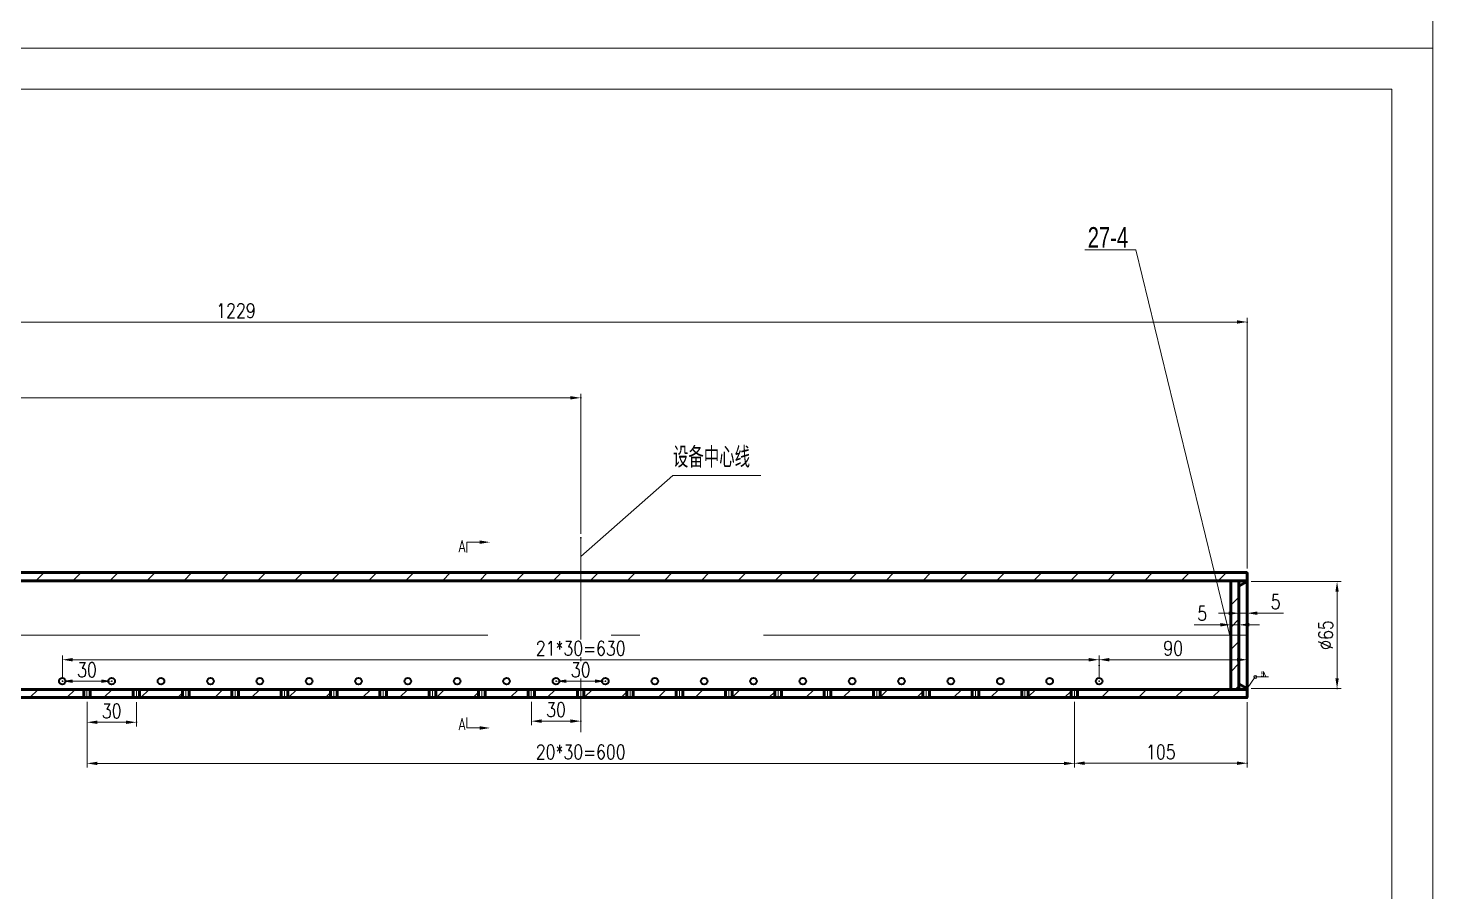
# Model space of a CAD drawing. Header units: millimetres. Extents: x -1460 to 4480, y -25 to 4175.
# Drawn here: x 2773 to 4480, y 1050 to 2099 of the extents above; entities that cross this region are included whole.
import ezdxf

# ---------------------------------------------------------------- set-up
doc = ezdxf.new("R2010")
doc.units = ezdxf.units.MM
doc.header["$LTSCALE"] = 10
doc.linetypes.add('ACAD_ISO10W100', pattern=[18.7, 12, -3, 0.7, -3])
for name, color, linetype, lineweight in [('中心线', 1, 'ACAD_ISO10W100', 18), ('中粗线', 4, 'Continuous', 35), ('剖面线', 5, 'Continuous', 15), ('标注层', 7, 'Continuous', 18), ('粗实线', 2, 'Continuous', 50), ('细实线', 7, 'Continuous', 18)]:
    doc.layers.add(name, color=color, linetype=linetype, lineweight=lineweight)
doc.styles.add('HGCAD', font='HGCAD.SHX', dxfattribs={"width": 0.75, "bigfont": 'HZTXT.SHX'})
doc.styles.add('PC_TEXTSTYLE', font='isocp.shx', dxfattribs={"width": 0.8, "bigfont": 'hzfs.shx'})
doc.styles.add('TH_GBDIM', font='romans.shx', dxfattribs={"width": 0.8, "bigfont": 'gbcbig.shx'})
doc.dimstyles.new('HGCAD$0', dxfattribs={"dimtxt": 3.5, "dimasz": 2.5, "dimexe": 1, "dimexo": 1, "dimgap": 1, "dimtad": 1, "dimdec": 1, "dimdsep": 46, "dimtxsty": 'HGCAD', "dimcen": 0, "dimclrd": 130, "dimclre": 130, "dimclrt": 3, "dimadec": 1, "dimazin": 0, "dimtfac": 0.714286, "dimtmove": 0, "dimatfit": 1, "dimfxl": 0, "dimtzin": 0, "dimlwd": -1, "dimlwe": -1, "dimarcsym": 0})

# ---------------------------------------------------------------- blocks, each defined once
blk = doc.blocks.new('HGCAD#HGTFTK~A2H~HGCAD图框')
at = {"layer": '细实线', "color": 7}
blk.add_lwpolyline([(10, -10), (-584, -10), (-584, 410), (10, 410)], close=True, dxfattribs=at)
at = {"layer": '细实线', "color": 2}
blk.add_lwpolyline([(0, 0), (-559, 0), (-559, 400), (0, 400)], close=True, dxfattribs=at)
blk = doc.blocks.new('*D65')
at = {"color": 0, "ltscale": 5}
for p in [(4254.3, 1427), (4254.3, 1297), (4363.5, 1297)]:
    blk.add_point(p, dxfattribs=at)
at = {"layer": '标注层', "color": 130, "ltscale": 5}
for p, q in [((4259.3, 1427), (4368.5, 1427)), ((4363.5, 1414.5), (4363.5, 1309.5)), ((4259.3, 1297), (4368.5, 1297))]:
    blk.add_line(p, q, dxfattribs=at)
for points in [[(4361.5, 1414.5), (4365.6, 1414.5), (4363.5, 1427)], [(4361.5, 1309.5), (4365.6, 1309.5), (4363.5, 1297)]]:
    blk.add_solid(points, dxfattribs=at)
at = {"layer": '标注层', "color": 3, "ltscale": 5, "insert": (4349.8, 1362), "char_height": 17.5, "attachment_point": 5, "rotation": 90, "style": 'TH_GBDIM', "bg_fill": 3, "box_fill_scale": 1.1, "bg_fill_color": 256, "bg_fill_true_color": 13158600, "bg_fill_transparency": 1772}
blk.add_mtext('%%c65', dxfattribs=at)
blk = doc.blocks.new('*D66')
at = {"color": 0, "ltscale": 5}
for p in [(4244.3, 1403.9), (4254.3, 1403.9), (4254.3, 1388.5)]:
    blk.add_point(p, dxfattribs=at)
at = {"layer": '标注层', "color": 130, "ltscale": 5}
for p, q in [((4231.8, 1388.5), (4219.3, 1388.5)), ((4244.3, 1398.9), (4244.3, 1383.5)), ((4244.3, 1388.5), (4254.3, 1388.5)), ((4254.3, 1398.9), (4254.3, 1383.5)), ((4266.8, 1388.5), (4298.6, 1388.5))]:
    blk.add_line(p, q, dxfattribs=at)
for points in [[(4231.8, 1390.6), (4231.8, 1386.4), (4244.3, 1388.5)], [(4266.8, 1390.6), (4266.8, 1386.4), (4254.3, 1388.5)]]:
    blk.add_solid(points, dxfattribs=at)
at = {"layer": '标注层', "color": 3, "ltscale": 5, "insert": (4288.9, 1402.3), "char_height": 17.5, "attachment_point": 5, "style": 'TH_GBDIM', "bg_fill": 3, "box_fill_scale": 1.1, "bg_fill_color": 256, "bg_fill_true_color": 13158600, "bg_fill_transparency": 1607}
blk.add_mtext('5', dxfattribs=at)
blk = doc.blocks.new('*D76')
at = {"color": 0, "ltscale": 5}
for p in [(4234.3, 1376.8), (4234.3, 1374.4), (4244.3, 1376.8)]:
    blk.add_point(p, dxfattribs=at)
at = {"layer": '标注层', "color": 130, "ltscale": 5}
for p, q in [((4221.8, 1374.4), (4189.9, 1374.4)), ((4244.3, 1374.4), (4234.3, 1374.4)), ((4234.3, 1371.8), (4234.3, 1369.4)), ((4244.3, 1371.8), (4244.3, 1369.4)), ((4256.8, 1374.4), (4269.3, 1374.4))]:
    blk.add_line(p, q, dxfattribs=at)
for points in [[(4221.8, 1376.5), (4221.8, 1372.4), (4234.3, 1374.4)], [(4256.8, 1376.5), (4256.8, 1372.4), (4244.3, 1374.4)]]:
    blk.add_solid(points, dxfattribs=at)
at = {"layer": '标注层', "color": 3, "ltscale": 5, "insert": (4199.6, 1388.2), "char_height": 17.5, "attachment_point": 5, "style": 'TH_GBDIM', "bg_fill": 3, "box_fill_scale": 1.1, "bg_fill_color": 256, "bg_fill_true_color": 13158600, "bg_fill_transparency": 1607}
blk.add_mtext('5', dxfattribs=at)
blk = doc.blocks.new('*D67')
at = {"color": 0, "ltscale": 5}
for p in [(4254.3, 1742.2), (1796.3, 1480), (4254.3, 1438)]:
    blk.add_point(p, dxfattribs=at)
at = {"layer": '标注层', "color": 130, "ltscale": 5}
for p, q in [((1796.3, 1485), (1796.3, 1747.2)), ((1808.8, 1742.2), (4241.8, 1742.2)), ((4254.3, 1443), (4254.3, 1747.2))]:
    blk.add_line(p, q, dxfattribs=at)
for points in [[(1808.8, 1744.3), (1808.8, 1740.2), (1796.3, 1742.2)], [(4241.8, 1744.3), (4241.8, 1740.2), (4254.3, 1742.2)]]:
    blk.add_solid(points, dxfattribs=at)
at = {"layer": '标注层', "color": 3, "ltscale": 5, "insert": (3025.3, 1756), "char_height": 17.5, "attachment_point": 5, "style": 'TH_GBDIM', "bg_fill": 3, "box_fill_scale": 1.1, "bg_fill_color": 256, "bg_fill_true_color": 13158600, "bg_fill_transparency": 712}
blk.add_mtext('1229', dxfattribs=at)
blk = doc.blocks.new('*D68')
at = {"color": 0, "ltscale": 5}
for p in [(3444.3, 1650.1), (1796.3, 1480), (3444.3, 1480)]:
    blk.add_point(p, dxfattribs=at)
at = {"layer": '标注层', "color": 130, "ltscale": 5}
for p, q in [((1796.3, 1485), (1796.3, 1655.1)), ((1808.8, 1650.1), (3431.8, 1650.1)), ((3444.3, 1485), (3444.3, 1655.1))]:
    blk.add_line(p, q, dxfattribs=at)
for points in [[(1808.8, 1652.2), (1808.8, 1648.1), (1796.3, 1650.1)], [(3431.8, 1652.2), (3431.8, 1648.1), (3444.3, 1650.1)]]:
    blk.add_solid(points, dxfattribs=at)
at = {"layer": '标注层', "color": 3, "ltscale": 5, "insert": (2620.3, 1663.9), "char_height": 17.5, "attachment_point": 5, "style": 'TH_GBDIM', "bg_fill": 3, "box_fill_scale": 1.1, "bg_fill_color": 256, "bg_fill_true_color": 13158600, "bg_fill_transparency": 1647}
blk.add_mtext('824', dxfattribs=at)
blk = doc.blocks.new('*D78')
at = {"color": 0, "ltscale": 5}
for p in [(2844.3, 1286), (2904.3, 1285.3), (2904.3, 1256)]:
    blk.add_point(p, dxfattribs=at)
at = {"layer": '标注层', "color": 130, "ltscale": 5}
for p, q in [((2844.3, 1281), (2844.3, 1251)), ((2904.3, 1280.3), (2904.3, 1251)), ((2856.8, 1256), (2891.8, 1256))]:
    blk.add_line(p, q, dxfattribs=at)
for points in [[(2856.8, 1258.1), (2856.8, 1254), (2844.3, 1256)], [(2891.8, 1258.1), (2891.8, 1254), (2904.3, 1256)]]:
    blk.add_solid(points, dxfattribs=at)
at = {"layer": '标注层', "color": 3, "ltscale": 5, "insert": (2874.3, 1269.8), "char_height": 17.5, "attachment_point": 5, "style": 'TH_GBDIM', "bg_fill": 3, "box_fill_scale": 1.1, "bg_fill_color": 256, "bg_fill_true_color": 13158600, "bg_fill_transparency": 957}
blk.add_mtext('30', dxfattribs=at)
blk = doc.blocks.new('*D79')
at = {"color": 0, "ltscale": 5}
for p in [(2844.3, 1285.3), (4044.3, 1286), (4044.3, 1206.1)]:
    blk.add_point(p, dxfattribs=at)
at = {"layer": '标注层', "color": 130, "ltscale": 5}
for p, q in [((4044.3, 1281), (4044.3, 1201.1)), ((2844.3, 1280.3), (2844.3, 1201.1)), ((2856.8, 1206.1), (4031.8, 1206.1))]:
    blk.add_line(p, q, dxfattribs=at)
for points in [[(2856.8, 1208.1), (2856.8, 1204), (2844.3, 1206.1)], [(4031.8, 1208.1), (4031.8, 1204), (4044.3, 1206.1)]]:
    blk.add_solid(points, dxfattribs=at)
at = {"layer": '标注层', "color": 3, "ltscale": 5, "insert": (3444.3, 1219.8), "char_height": 17.5, "attachment_point": 5, "style": 'TH_GBDIM', "bg_fill": 3, "box_fill_scale": 1.1, "bg_fill_color": 256, "bg_fill_true_color": 13158600, "bg_fill_transparency": 1632}
blk.add_mtext('20*30=600', dxfattribs=at)
blk = doc.blocks.new('*D80')
at = {"color": 0, "ltscale": 5}
for p in [(4044.3, 1285.3), (4254.3, 1285.3), (4254.3, 1206.3)]:
    blk.add_point(p, dxfattribs=at)
at = {"layer": '标注层', "color": 130, "ltscale": 5}
for p, q in [((4044.3, 1280.3), (4044.3, 1201.3)), ((4254.3, 1280.3), (4254.3, 1201.3)), ((4056.8, 1206.3), (4241.8, 1206.3))]:
    blk.add_line(p, q, dxfattribs=at)
for points in [[(4056.8, 1208.4), (4056.8, 1204.2), (4044.3, 1206.3)], [(4241.8, 1208.4), (4241.8, 1204.2), (4254.3, 1206.3)]]:
    blk.add_solid(points, dxfattribs=at)
at = {"layer": '标注层', "color": 3, "ltscale": 5, "insert": (4149.3, 1220), "char_height": 17.5, "attachment_point": 5, "style": 'TH_GBDIM', "bg_fill": 3, "box_fill_scale": 1.1, "bg_fill_color": 256, "bg_fill_true_color": 13158600, "bg_fill_transparency": 1742}
blk.add_mtext('105', dxfattribs=at)
blk = doc.blocks.new('*D81')
at = {"color": 0, "ltscale": 5}
for p in [(3384.3, 1286), (3444.3, 1285.3), (3444.3, 1257.4)]:
    blk.add_point(p, dxfattribs=at)
at = {"layer": '标注层', "color": 130, "ltscale": 5}
for p, q in [((3384.3, 1281), (3384.3, 1252.4)), ((3444.3, 1280.3), (3444.3, 1252.4)), ((3396.8, 1257.4), (3431.8, 1257.4))]:
    blk.add_line(p, q, dxfattribs=at)
for points in [[(3396.8, 1259.5), (3396.8, 1255.3), (3384.3, 1257.4)], [(3431.8, 1259.5), (3431.8, 1255.3), (3444.3, 1257.4)]]:
    blk.add_solid(points, dxfattribs=at)
at = {"layer": '标注层', "color": 3, "ltscale": 5, "insert": (3414.3, 1271.2), "char_height": 17.5, "attachment_point": 5, "style": 'TH_GBDIM', "bg_fill": 3, "box_fill_scale": 1.1, "bg_fill_color": 256, "bg_fill_true_color": 13158600, "bg_fill_transparency": 1692}
blk.add_mtext('30', dxfattribs=at)
blk = doc.blocks.new('*D82')
at = {"color": 0, "ltscale": 5}
for p in [(4074.3, 1332), (2814.3, 1306), (4074.3, 1306)]:
    blk.add_point(p, dxfattribs=at)
at = {"layer": '标注层', "color": 130, "ltscale": 5}
for p, q in [((2814.3, 1311), (2814.3, 1337)), ((2826.8, 1332), (4061.8, 1332)), ((4074.3, 1311), (4074.3, 1337))]:
    blk.add_line(p, q, dxfattribs=at)
for points in [[(2826.8, 1334.1), (2826.8, 1329.9), (2814.3, 1332)], [(4061.8, 1334.1), (4061.8, 1329.9), (4074.3, 1332)]]:
    blk.add_solid(points, dxfattribs=at)
at = {"layer": '标注层', "color": 3, "ltscale": 5, "insert": (3444.3, 1345.7), "char_height": 17.5, "attachment_point": 5, "style": 'TH_GBDIM', "bg_fill": 3, "box_fill_scale": 1.1, "bg_fill_color": 256, "bg_fill_true_color": 13158600, "bg_fill_transparency": 982}
blk.add_mtext('21*30=630', dxfattribs=at)
blk = doc.blocks.new('*D83')
at = {"color": 0, "ltscale": 5}
for p in [(2814.3, 1306), (2874.3, 1306), (2874.3, 1306)]:
    blk.add_point(p, dxfattribs=at)
at = {"layer": '标注层', "color": 130, "ltscale": 5}
blk.add_line((2826.8, 1306), (2861.8, 1306), dxfattribs=at)
for points in [[(2826.8, 1308), (2826.8, 1303.9), (2814.3, 1306)], [(2861.8, 1308), (2861.8, 1303.9), (2874.3, 1306)]]:
    blk.add_solid(points, dxfattribs=at)
at = {"layer": '标注层', "color": 3, "ltscale": 5, "insert": (2844.3, 1319.7), "char_height": 17.5, "attachment_point": 5, "style": 'TH_GBDIM', "bg_fill": 3, "box_fill_scale": 1.1, "bg_fill_color": 256, "bg_fill_true_color": 13158600, "bg_fill_transparency": 907}
blk.add_mtext('30', dxfattribs=at)
blk = doc.blocks.new('*D84')
at = {"color": 0, "ltscale": 5}
for p in [(3414.3, 1306), (3474.3, 1306), (3474.3, 1306)]:
    blk.add_point(p, dxfattribs=at)
at = {"layer": '标注层', "color": 130, "ltscale": 5}
blk.add_line((3426.8, 1306), (3461.8, 1306), dxfattribs=at)
for points in [[(3426.8, 1308), (3426.8, 1303.9), (3414.3, 1306)], [(3461.8, 1308), (3461.8, 1303.9), (3474.3, 1306)]]:
    blk.add_solid(points, dxfattribs=at)
at = {"layer": '标注层', "color": 3, "ltscale": 5, "insert": (3444.3, 1319.7), "char_height": 17.5, "attachment_point": 5, "style": 'TH_GBDIM', "bg_fill": 3, "box_fill_scale": 1.1, "bg_fill_color": 256, "bg_fill_true_color": 13158600, "bg_fill_transparency": 1002}
blk.add_mtext('30', dxfattribs=at)
blk = doc.blocks.new('*D85')
at = {"color": 0, "ltscale": 5}
for p in [(4074.3, 1332), (4074.3, 1324.8), (4254.3, 1324.8)]:
    blk.add_point(p, dxfattribs=at)
at = {"layer": '标注层', "color": 130, "ltscale": 5}
for p, q in [((4074.3, 1329.8), (4074.3, 1337)), ((4241.8, 1332), (4086.8, 1332)), ((4254.3, 1329.8), (4254.3, 1337))]:
    blk.add_line(p, q, dxfattribs=at)
for points in [[(4086.8, 1334.1), (4086.8, 1329.9), (4074.3, 1332)], [(4241.8, 1334.1), (4241.8, 1329.9), (4254.3, 1332)]]:
    blk.add_solid(points, dxfattribs=at)
at = {"layer": '标注层', "color": 3, "ltscale": 5, "insert": (4164.3, 1345.7), "char_height": 17.5, "attachment_point": 5, "style": 'TH_GBDIM', "bg_fill": 3, "box_fill_scale": 1.1, "bg_fill_color": 256, "bg_fill_true_color": 13158600, "bg_fill_transparency": 1652}
blk.add_mtext('90', dxfattribs=at)

msp = doc.modelspace()

# ---------------------------------------------------------------- hatches: boundary and pattern name
at = {"ltscale": 5}
h = msp.add_hatch(color=0, dxfattribs=at)
h.paths.add_polyline_path([(4254.25, 1426.96), (4254.25, 1427.96), (4244.25, 1427.96), (4244.25, 1421.31)])
h.paths.add_polyline_path([(4244.25, 1302.61), (4244.25, 1295.96), (4254.25, 1295.96), (4254.25, 1296.96)])
h.paths.add_polyline_path([(4254.25, 3526.96), (4254.25, 3527.96), (4244.25, 3527.96), (4244.25, 3521.31)])
h.paths.add_polyline_path([(4244.25, 3402.61), (4244.25, 3395.96), (4254.25, 3395.96), (4254.25, 3396.96)])
at = {"layer": '剖面线', "ltscale": 5}
h = msp.add_hatch(dxfattribs=at)
h.set_pattern_fill('ANSI31', color=256, scale=10, style=0)
h.set_pattern_definition([(45, (-1648.35, -173.887), (-22.45064, 22.45064), [])])
h.paths.add_polyline_path([(2299.28, 1437.96), (1977.26, 1437.96), (1977.26, 1427.96), (2299.28, 1427.96)])
h.paths.add_polyline_path([(2299.28, 1295.96), (1977.26, 1295.96), (1977.26, 1285.96), (2299.28, 1285.96)])
h.paths.add_polyline_path([(2840.25, 1295.96), (2299.28, 1295.96), (2299.28, 1285.96), (2840.25, 1285.96)])
h.paths.add_polyline_path([(2558.88, 1437.96), (2299.28, 1437.96), (2299.28, 1427.96), (2561.4, 1427.96)])
h.paths.add_polyline_path([(3444.25, 1437.96), (2558.88, 1437.96), (2561.4, 1427.96), (3444.25, 1427.96)])
h.paths.add_polyline_path([(4214.35, 1437.96), (3444.25, 1437.96), (3444.25, 1427.96), (4216.78, 1427.96)])
h.paths.add_polyline_path([(4254.25, 1437.96), (4214.35, 1437.96), (4216.78, 1427.96), (4254.25, 1427.96)])
h.paths.add_polyline_path([(4254.25, 1295.96), (4048.25, 1295.96), (4048.25, 1285.96), (4254.25, 1285.96)])
h.paths.add_polyline_path([(4040.25, 1295.96), (3988.25, 1295.96), (3988.25, 1285.96), (4040.25, 1285.96)])
h.paths.add_polyline_path([(3980.25, 1295.96), (3928.25, 1295.96), (3928.25, 1285.96), (3980.25, 1285.96)])
h.paths.add_polyline_path([(3920.25, 1295.96), (3868.25, 1295.96), (3868.25, 1285.96), (3920.25, 1285.96)])
h.paths.add_polyline_path([(3860.25, 1295.96), (3808.25, 1295.96), (3808.25, 1285.96), (3860.25, 1285.96)])
h.paths.add_polyline_path([(3800.25, 1295.96), (3748.25, 1295.96), (3748.25, 1285.96), (3800.25, 1285.96)])
h.paths.add_polyline_path([(3740.25, 1295.96), (3688.25, 1295.96), (3688.25, 1285.96), (3740.25, 1285.96)])
h.paths.add_polyline_path([(3680.25, 1295.96), (3628.25, 1295.96), (3628.25, 1285.96), (3680.25, 1285.96)])
h.paths.add_polyline_path([(3620.25, 1295.96), (3568.25, 1295.96), (3568.25, 1285.96), (3620.25, 1285.96)])
h.paths.add_polyline_path([(3560.25, 1295.96), (3508.25, 1295.96), (3508.25, 1285.96), (3560.25, 1285.96)])
h.paths.add_polyline_path([(3500.25, 1295.96), (3448.25, 1295.96), (3448.25, 1285.96), (3500.25, 1285.96)])
h.paths.add_polyline_path([(3440.25, 1295.96), (3388.25, 1295.96), (3388.25, 1285.96), (3440.25, 1285.96)])
h.paths.add_polyline_path([(3380.25, 1295.96), (3328.25, 1295.96), (3328.25, 1285.96), (3380.25, 1285.96)])
h.paths.add_polyline_path([(3320.25, 1295.96), (3268.25, 1295.96), (3268.25, 1285.96), (3320.25, 1285.96)])
h.paths.add_polyline_path([(3260.25, 1295.96), (3208.25, 1295.96), (3208.25, 1285.96), (3260.25, 1285.96)])
h.paths.add_polyline_path([(3200.25, 1295.96), (3148.25, 1295.96), (3148.25, 1285.96), (3200.25, 1285.96)])
h.paths.add_polyline_path([(3140.25, 1295.96), (3088.25, 1295.96), (3088.25, 1285.96), (3140.25, 1285.96)])
h.paths.add_polyline_path([(3080.25, 1295.96), (3028.25, 1295.96), (3028.25, 1285.96), (3080.25, 1285.96)])
h.paths.add_polyline_path([(3020.25, 1295.96), (2968.25, 1295.96), (2968.25, 1285.96), (3020.25, 1285.96)])
h.paths.add_polyline_path([(2960.25, 1295.96), (2908.25, 1295.96), (2908.25, 1285.96), (2960.25, 1285.96)])
h.paths.add_polyline_path([(2900.25, 1295.96), (2848.25, 1295.96), (2848.25, 1285.96), (2900.25, 1285.96)])
h = msp.add_hatch(dxfattribs=at)
h.set_pattern_fill('ANSI31', color=256, scale=6, style=0)
h.set_pattern_definition([(45, (-1648.349, -173.887), (-13.470384, 13.470384), [])])
h.paths.add_polyline_path([(4234.25, 1361.96), (4244.25, 1361.96), (4244.25, 1427.96), (4234.25, 1427.96)])
h.paths.add_polyline_path([(4244.25, 1361.96), (4234.25, 1361.96), (4234.25, 1295.96), (4244.25, 1295.96)])

# ---------------------------------------------------------------- linework, layer by layer
at = {"layer": '中心线', "ltscale": 5}
for p, q in [((3444.25, 1479.96), (3444.25, 1243.96)), ((1796.25, 1361.96), (4254.25, 1361.96)), ((2844.25, 1285.28), (2844.25, 1296.72)), ((2904.25, 1285.28), (2904.25, 1296.72)), ((2964.25, 1285.28), (2964.25, 1296.72)), ((3024.25, 1285.28), (3024.25, 1296.72)), ((3084.25, 1285.28), (3084.25, 1296.72)), ((3144.25, 1285.28), (3144.25, 1296.72)), ((3204.25, 1285.28), (3204.25, 1296.72)), ((3264.25, 1285.28), (3264.25, 1296.72)), ((3324.25, 1285.28), (3324.25, 1296.72)), ((3384.25, 1285.28), (3384.25, 1296.72)), ((3444.25, 1285.28), (3444.25, 1296.72)), ((3504.25, 1285.28), (3504.25, 1296.72)), ((3564.25, 1285.28), (3564.25, 1296.72)), ((3624.25, 1285.28), (3624.25, 1296.72)), ((3684.25, 1285.28), (3684.25, 1296.72)), ((3744.25, 1285.28), (3744.25, 1296.72)), ((3804.25, 1285.28), (3804.25, 1296.72)), ((3864.25, 1285.28), (3864.25, 1296.72)), ((3924.25, 1285.28), (3924.25, 1296.72)), ((3984.25, 1285.28), (3984.25, 1296.72)), ((4044.25, 1285.28), (4044.25, 1296.72))]:
    msp.add_line(p, q, dxfattribs=at)
at = {"layer": '中粗线', "ltscale": 5}
for centre in [(2814.25, 1305.96), (2874.25, 1305.96), (2934.25, 1305.96), (2994.25, 1305.96), (3054.25, 1305.96), (3114.25, 1305.96), (3174.25, 1305.96), (3234.25, 1305.96), (3294.25, 1305.96), (3354.25, 1305.96), (3414.25, 1305.96), (3474.25, 1305.96), (3534.25, 1305.96), (3594.25, 1305.96), (3654.25, 1305.96), (3714.25, 1305.96), (3774.25, 1305.96), (3834.25, 1305.96), (3894.25, 1305.96), (3954.25, 1305.96), (4014.25, 1305.96), (4074.25, 1305.96)]:
    msp.add_circle(centre, 4, dxfattribs=at)
at = {"layer": '标注层', "ltscale": 5}
msp.add_line((4119.11, 1829.87), (4057.12, 1829.87), dxfattribs=at)
at = {"layer": '标注层', "color": 130, "ltscale": 5}
for q in [(3306.04, 1261.64), (3321.68, 1249.12)]:
    msp.add_line((3306.04, 1249.12), q, dxfattribs=at)
msp.add_solid([(3321.68, 1247.03), (3321.68, 1251.2), (3334.18, 1249.12)], dxfattribs=at)
at = {"layer": '粗实线', "ltscale": 5}
for p, q in [((1860.25, 1437.96), (4254.25, 1437.96)), ((4254.25, 1437.96), (4254.25, 1285.96)), ((1970.07, 1427.96), (4254.25, 1427.96)), ((4234.25, 1295.96), (4234.25, 1427.96)), ((4244.25, 1295.96), (4244.25, 1427.96)), ((4254.25, 1426.96), (4244.25, 1421.31)), ((4254.25, 1427.96), (4254.25, 1426.96)), ((4254.25, 1296.96), (4244.25, 1302.61)), ((1860.25, 1285.96), (4254.25, 1285.96)), ((1936.1, 1295.96), (4254.25, 1295.96)), ((2840.25, 1285.96), (2840.25, 1295.96)), ((2848.25, 1285.96), (2848.25, 1295.96)), ((2900.25, 1285.96), (2900.25, 1295.96)), ((2908.25, 1285.96), (2908.25, 1295.96)), ((2960.25, 1285.96), (2960.25, 1295.96)), ((2968.25, 1285.96), (2968.25, 1295.96)), ((3020.25, 1285.96), (3020.25, 1295.96)), ((3028.25, 1285.96), (3028.25, 1295.96)), ((3080.25, 1285.96), (3080.25, 1295.96)), ((3088.25, 1285.96), (3088.25, 1295.96)), ((3140.25, 1285.96), (3140.25, 1295.96)), ((3148.25, 1285.96), (3148.25, 1295.96)), ((3200.25, 1285.96), (3200.25, 1295.96)), ((3208.25, 1285.96), (3208.25, 1295.96)), ((3260.25, 1285.96), (3260.25, 1295.96)), ((3268.25, 1285.96), (3268.25, 1295.96)), ((3320.25, 1285.96), (3320.25, 1295.96)), ((3328.25, 1285.96), (3328.25, 1295.96)), ((3380.25, 1285.96), (3380.25, 1295.96)), ((3388.25, 1285.96), (3388.25, 1295.96)), ((3440.25, 1285.96), (3440.25, 1295.96)), ((3448.25, 1285.96), (3448.25, 1295.96)), ((3500.25, 1285.96), (3500.25, 1295.96)), ((3508.25, 1285.96), (3508.25, 1295.96)), ((3560.25, 1285.96), (3560.25, 1295.96)), ((3568.25, 1285.96), (3568.25, 1295.96)), ((3620.25, 1285.96), (3620.25, 1295.96)), ((3628.25, 1285.96), (3628.25, 1295.96)), ((3680.25, 1285.96), (3680.25, 1295.96)), ((3688.25, 1285.96), (3688.25, 1295.96)), ((3740.25, 1285.96), (3740.25, 1295.96)), ((3748.25, 1285.96), (3748.25, 1295.96)), ((3800.25, 1285.96), (3800.25, 1295.96)), ((3808.25, 1285.96), (3808.25, 1295.96)), ((3860.25, 1285.96), (3860.25, 1295.96)), ((3868.25, 1285.96), (3868.25, 1295.96)), ((3920.25, 1285.96), (3920.25, 1295.96)), ((3928.25, 1285.96), (3928.25, 1295.96)), ((3980.25, 1285.96), (3980.25, 1295.96)), ((3988.25, 1285.96), (3988.25, 1295.96)), ((4040.25, 1285.96), (4040.25, 1295.96)), ((4048.25, 1285.96), (4048.25, 1295.96))]:
    msp.add_line(p, q, dxfattribs=at)

# ---------------------------------------------------------------- block references
at = {"layer": '粗实线', "ltscale": 5, "xscale": 5, "yscale": 5, "zscale": 5}
for p in [(4430, 2125), (4430, 25)]:
    msp.add_blockref('HGCAD#HGTFTK~A2H~HGCAD图框', p, dxfattribs=at)

# ---------------------------------------------------------------- texts
at = {"layer": '标注层', "ltscale": 5}
for s, insert, char_height, width, attachment_point, style in [('27-4', (4060.49, 1857.46), 25, 76.3846, 1, 'HGCAD'), ('A', (3295.22, 1246.42), 15, 9.7096, 7, 'PC_TEXTSTYLE')]:
    msp.add_mtext(s, dxfattribs=dict(at, insert=insert, char_height=char_height, width=width, attachment_point=attachment_point, style=style))

# ---------------------------------------------------------------- next in the draw order: dimensions: what is measured, and where the dimension line sits
for base, p1, p2, text, picture, middle in [((4254.25, 1742.25), (1796.25, 1479.96), (4254.25, 1437.96), '1229', '*D67', (3025.25, 1756)), ((4074.25, 1331.98), (2814.25, 1305.96), (4074.25, 1305.96), '21*30=630', '*D82', (3444.25, 1345.73)), ((2904.25, 1256.04), (2844.25, 1285.96), (2904.25, 1285.28), '30', '*D78', (2874.25, 1269.79))]:
    dim = msp.add_linear_dim(base=base, p1=p1, p2=p2, text=text, dimstyle='HGCAD$0', override={"dimscale": 5, "dimtxsty": 'TH_GBDIM', "dimadec": 0, "dimtfill": 0, "dimarcsym": 0}, dxfattribs=at)
    dim.commit()
    dim.dimension.update_dxf_attribs({"geometry": picture, "text_midpoint": middle})
dim = msp.add_linear_dim(base=(4363.54, 1296.96), p1=(4254.25, 1426.96), p2=(4254.25, 1296.96), angle=90, text='%%c65', dimstyle='HGCAD$0', override={"dimscale": 5, "dimtxsty": 'TH_GBDIM', "dimadec": 0, "dimtfill": 0, "dimarcsym": 0}, dxfattribs=at)
dim.commit()
dim.dimension.update_dxf_attribs({"geometry": '*D65', "text_midpoint": (4349.79, 1361.96)})

# ---------------------------------------------------------------- next in the draw order: linework, layer by layer
msp.add_line((3556.27, 1555.62), (3663.2, 1555.62), dxfattribs=at)
at = {"layer": '标注层', "color": 130, "ltscale": 5}
for p, q in [((4274, 1311.06), (4274, 1317.53)), ((4274, 1317.53), (4276.8, 1311.06)), ((4254.25, 1296.96), (4264.13, 1311.06)), ((4264.13, 1311.06), (4280.09, 1311.06))]:
    msp.add_line(p, q, dxfattribs=at)
msp.add_circle((4264.13, 1311.06), 1.93, dxfattribs=at)

# ---------------------------------------------------------------- next in the draw order: texts
at = {"layer": '标注层', "ltscale": 5, "insert": (3556.37, 1590.36), "char_height": 25, "width": 103.8489, "attachment_point": 1, "style": 'HGCAD'}
msp.add_mtext('设备中心线', dxfattribs=at)
at = {"layer": '标注层', "color": 130, "ltscale": 5, "insert": (4270.52, 1317.47), "char_height": 6, "width": 2.847, "attachment_point": 1, "style": 'HGCAD'}
msp.add_mtext('5', dxfattribs=at)

# ---------------------------------------------------------------- next in the draw order: dimensions: what is measured, and where the dimension line sits
at = {"layer": '标注层', "ltscale": 5}
for base, p1, p2, text, picture, middle in [((3444.25, 1650.15), (1796.25, 1479.96), (3444.25, 1479.96), '824', '*D68', (2620.25, 1663.9)), ((4254.25, 1388.51), (4244.25, 1403.92), (4254.25, 1403.92), '5', '*D66', (4288.92, 1402.26)), ((2874.25, 1305.96), (2814.25, 1305.96), (2874.25, 1305.96), '30', '*D83', (2844.25, 1319.71)), ((3474.25, 1305.96), (3414.25, 1305.96), (3474.25, 1305.96), '30', '*D84', (3444.25, 1319.71)), ((4044.25, 1206.05), (2844.25, 1285.28), (4044.25, 1285.96), '20*30=600', '*D79', (3444.25, 1219.8))]:
    dim = msp.add_linear_dim(base=base, p1=p1, p2=p2, text=text, dimstyle='HGCAD$0', override={"dimscale": 5, "dimtxsty": 'TH_GBDIM', "dimadec": 0, "dimtfill": 0, "dimarcsym": 0}, dxfattribs=at)
    dim.commit()
    dim.dimension.update_dxf_attribs({"geometry": picture, "text_midpoint": middle})

# ---------------------------------------------------------------- next in the draw order: linework, layer by layer
msp.add_line((3444.25, 1457.54), (3556.27, 1555.62), dxfattribs=at)
at = {"layer": '标注层', "color": 130, "ltscale": 5}
for q in [(3321.68, 1474.8), (3306.04, 1462.27)]:
    msp.add_line((3306.04, 1474.8), q, dxfattribs=at)
msp.add_solid([(3321.68, 1476.88), (3321.68, 1472.71), (3334.18, 1474.8)], dxfattribs=at)

# ---------------------------------------------------------------- next in the draw order: texts
at = {"layer": '标注层', "ltscale": 5, "insert": (3295.22, 1477.5), "char_height": 15, "width": 9.7096, "attachment_point": 1, "style": 'PC_TEXTSTYLE'}
msp.add_mtext('A', dxfattribs=at)

# ---------------------------------------------------------------- next in the draw order: dimensions: what is measured, and where the dimension line sits
at = {"layer": '标注层', "ltscale": 5}
for base, p1, p2, text, picture, middle in [((4234.25, 1374.44), (4244.25, 1376.78), (4234.25, 1376.78), '5', '*D76', (4199.59, 1388.19)), ((3444.25, 1257.43), (3384.25, 1285.96), (3444.25, 1285.28), '30', '*D81', (3414.25, 1271.18)), ((4254.25, 1206.3), (4044.25, 1285.28), (4254.25, 1285.28), '105', '*D80', (4149.25, 1220.05))]:
    dim = msp.add_linear_dim(base=base, p1=p1, p2=p2, text=text, dimstyle='HGCAD$0', override={"dimscale": 5, "dimtxsty": 'TH_GBDIM', "dimadec": 0, "dimtfill": 0, "dimarcsym": 0}, dxfattribs=at)
    dim.commit()
    dim.dimension.update_dxf_attribs({"geometry": picture, "text_midpoint": middle})

# ---------------------------------------------------------------- next in the draw order: linework, layer by layer
msp.add_line((4234.25, 1356.03), (4119.11, 1829.87), dxfattribs=at)

# ---------------------------------------------------------------- next in the draw order: dimensions: what is measured, and where the dimension line sits
dim = msp.add_linear_dim(base=(4074.25, 1331.98), p1=(4254.25, 1324.82), p2=(4074.25, 1324.82), text='90', dimstyle='HGCAD$0', override={"dimscale": 5, "dimtxsty": 'TH_GBDIM', "dimadec": 0, "dimtfill": 0, "dimarcsym": 0}, dxfattribs=at)
dim.commit()
dim.dimension.update_dxf_attribs({"geometry": '*D85', "text_midpoint": (4164.25, 1345.73)})

doc.saveas('drawing.dxf')
